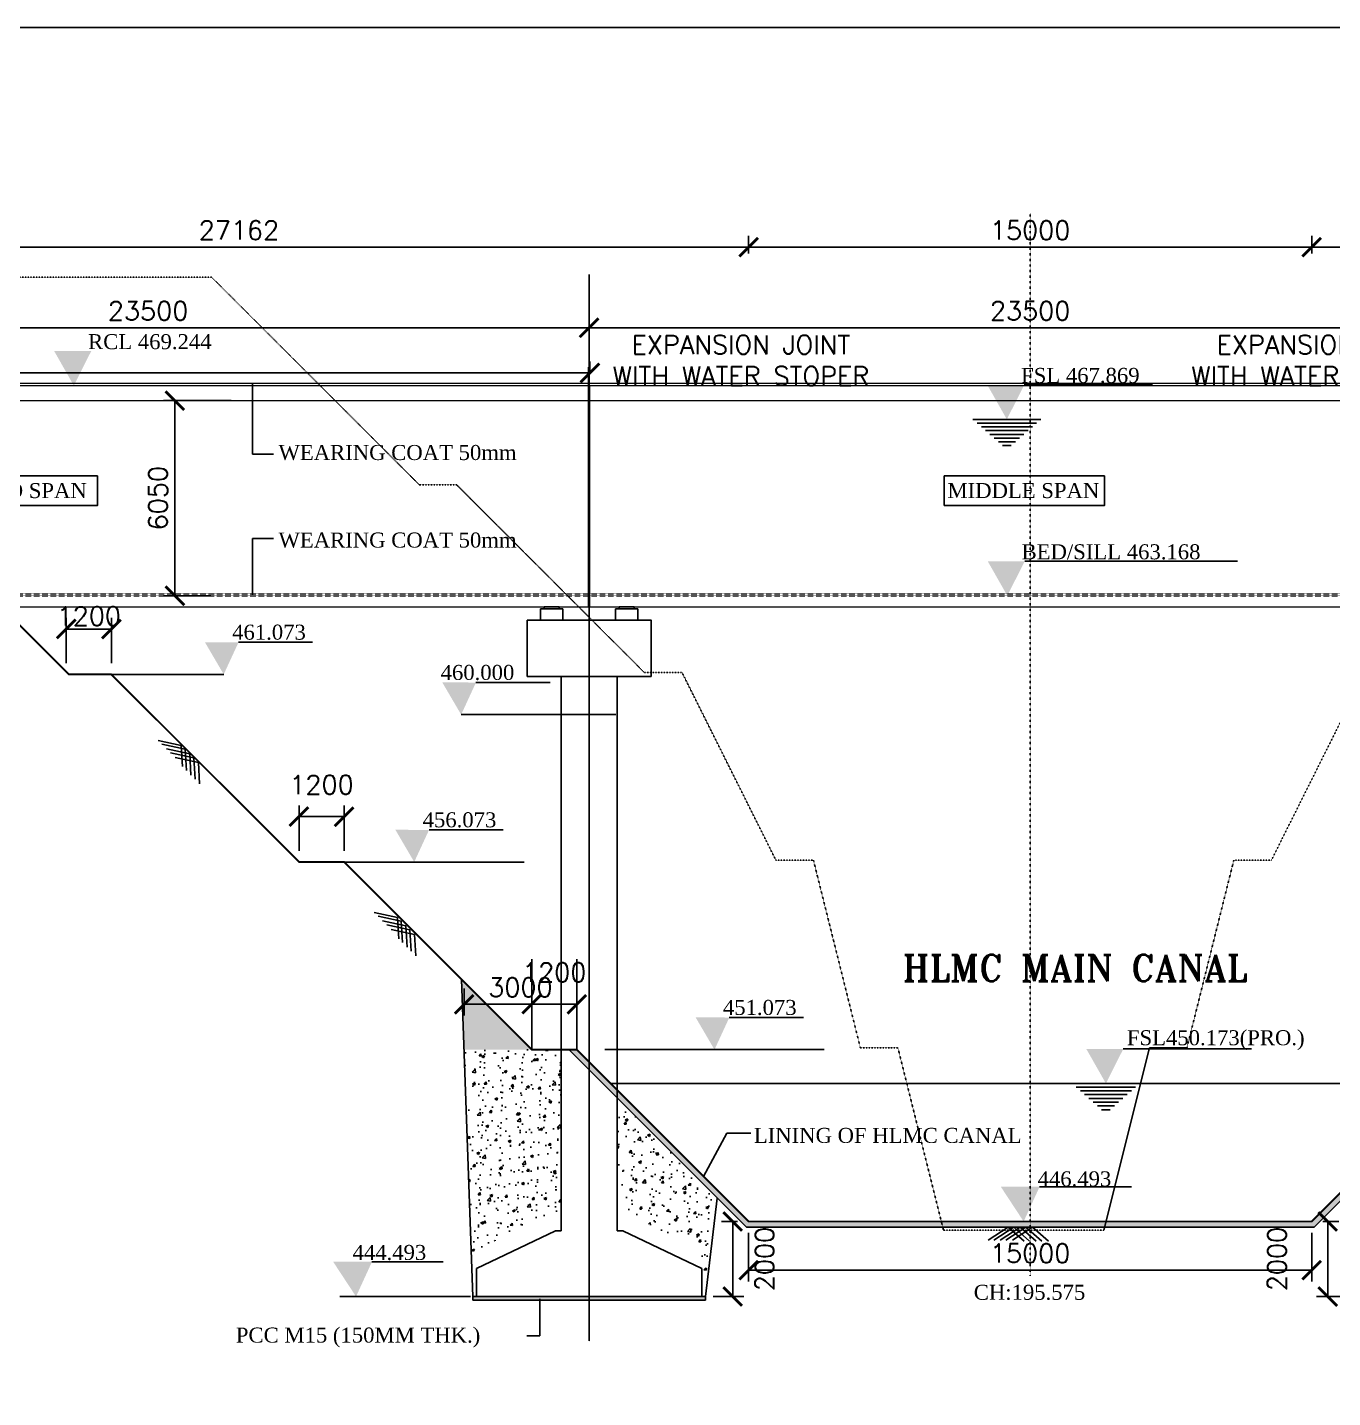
# Model space of a CAD drawing. Header units: inches. Extents: x -400915 to 515323, y 79868 to 577806.
# Drawn here: x 35018 to 69791, y 295461 to 331975 of the extents above; entities that cross this region are included whole.
import ezdxf

# ---------------------------------------------------------------- set-up
doc = ezdxf.new("R2010")
doc.units = ezdxf.units.IN
doc.header["$LTSCALE"] = 0.315
doc.header["$MEASUREMENT"] = 0
for name, pattern in [('ACAD_ISO03W100', [30, 12, -18]), ('CENTER', [50.8, 31.75, -6.35, 6.35, -6.35]), ('HIDDEN', [9.525, 6.35, -3.175])]:
    doc.linetypes.add(name, pattern=pattern)
doc.layers.get('0').update_dxf_attribs({"color": 9})
for name, color, linetype in [('CL', 5, 'CENTER'), ('exg canal', 253, 'Continuous'), ('rec', 7, 'Continuous'), ('stru', 2, 'Continuous')]:
    doc.layers.add(name, color=color, linetype=linetype)
for name, color, linetype, lineweight in [('crass barrier', 1, 'Continuous', 20), ('DIM', 1, 'Continuous', 20), ('RFC', 4, 'Continuous', 40), ('STRUC', 2, 'Continuous', 20), ('TXC', 7, 'Continuous', 40)]:
    doc.layers.add(name, color=color, linetype=linetype, lineweight=lineweight)
doc.styles.add('ROMANS', font='ROMANS')
doc.styles.add('ROMANT', font='romant.shx')
doc.styles.get("Standard").update_dxf_attribs({"font": 'romantic.ttf'})
doc.dimstyles.new('75', dxfattribs={"dimscale": 0, "dimtxt": 2.5, "dimasz": 2.5, "dimexe": 1.5, "dimexo": 1.5, "dimgap": 1, "dimtad": 1, "dimdec": 0, "dimzin": 0, "dimdsep": 46, "dimtxsty": 'ROMANS', "dimblk": 'ARCHTICK', "dimcen": -0.75, "dimclrd": 1, "dimclre": 1, "dimclrt": 3, "dimadec": 0, "dimazin": 0, "dimtfac": 1, "dimtdec": 0, "dimtofl": 0, "dimtmove": 0, "dimatfit": 3, "dimfxl": 1, "dimtolj": 1, "dimtzin": 0, "dimarcsym": 0})
doc.dimstyles.new('kri', dxfattribs={"dimtxt": 150, "dimasz": 125, "dimexe": 0.18, "dimexo": 0.0625, "dimgap": 0.09, "dimtad": 1, "dimdec": 0, "dimrnd": 1, "dimzin": 0, "dimdsep": 46, "dimtxsty": 'Standard', "dimblk": 'OBLIQUE', "dimcen": 0.09, "dimclrd": 1, "dimclre": 5, "dimclrt": 3, "dimadec": 0, "dimazin": 0, "dimtfac": 1, "dimtdec": 0, "dimtofl": 0, "dimtmove": 2, "dimatfit": 3, "dimfxl": 1, "dimtolj": 1, "dimtzin": 0, "dimarcsym": 0})
pattern_1 = [(50, (11688.96, 2758.6), (717.2602, -62.7521), [75, -825]), (355, (11688.96, 2758.6), (-138.7513, 752.1921), [60, -660]), (100.4514, (11748.7, 2753.36), (578.5094, 689.4395), [63.7402, -701.1421]), (46.1842, (11689, 2958.6), (1067.241, -165.519), [112.5, -1237.5]), (96.6356, (11777.9, 2944.8), (934.6627, 974.118), [95.6103, -1051.713]), (351.1842, (11689, 2958.6), (934.662, 974.1186), [90, -990]), (21, (11788.96, 2908.6), (596.907, -402.6189), [75, -825]), (326, (11788.96, 2908.6), (243.3153, 725.15), [60, -660]), (71.4514, (11838.7, 2875.04), (840.2226, 322.5305), [63.7402, -701.1421]), (37.5, (11688.96, 2758.6), (12.15986, 332.89385), [0, -652, 0, -670, 0, -662.5]), (7.5, (11688.96, 2758.6), (263.06954, 394.4117), [0, -382, 0, -637, 0, -252.5]), (327.5, (11465.96, 2758.6), (533.82244, -22.55487), [0, -250, 0, -780, 0, -1035]), (317.5, (11365.96, 2758.6), (583.1862, 100.105), [0, -325, 0, -518, 0, -735])]

# ---------------------------------------------------------------- blocks, each defined once
blk = doc.blocks.new('_ArchTick')
at = {"layer": 'crass barrier', "color": 0, "const_width": 0.15}
blk.add_lwpolyline([(-0.5, -0.5), (0.5, 0.5)], dxfattribs=at)
blk = doc.blocks.new('*D77')
at = {"layer": 'Defpoints', "color": 0, "linetype": 'Continuous', "transparency": 16777216}
for p in [(40743, 322030), (38947, 316830), (40207, 316830)]:
    blk.add_point(p, dxfattribs=at)
at = {"layer": 'STRUC', "color": 1, "linetype": 'Continuous', "lineweight": -2, "transparency": 16777216}
for p, q in [((40443, 322030), (38647, 322030)), ((38947, 322030), (38947, 316830)), ((39907, 316830), (38647, 316830))]:
    blk.add_line(p, q, dxfattribs=at)
at = {"layer": 'STRUC', "color": 1, "linetype": 'Continuous', "lineweight": -2, "transparency": 16777216, "xscale": 500, "yscale": 500, "zscale": 500}
for p, rotation in [((38947, 322030), 90), ((38947, 316830), 270)]:
    blk.add_blockref('_ArchTick', p, dxfattribs=dict(at, rotation=rotation))
at = {"layer": 'STRUC', "color": 3, "linetype": 'Continuous', "transparency": 16777216, "insert": (38497, 319430), "char_height": 500, "attachment_point": 5, "rotation": 90, "style": 'ROMANS'}
blk.add_mtext('\\A1;6050', dxfattribs=at)
blk = doc.blocks.new('*D78')
at = {"layer": 'Defpoints', "color": 0, "linetype": 'Continuous', "transparency": 16777216}
for p in [(54234, 326119), (54234, 325647), (27072, 325217)]:
    blk.add_point(p, dxfattribs=at)
at = {"layer": 'STRUC', "color": 1, "linetype": 'Continuous', "lineweight": -2, "transparency": 16777216}
for p, q in [((27072, 325517), (27072, 326419)), ((27072, 326119), (54234, 326119)), ((54234, 325947), (54234, 326419))]:
    blk.add_line(p, q, dxfattribs=at)
at = {"layer": 'STRUC', "color": 1, "linetype": 'Continuous', "lineweight": -2, "transparency": 16777216, "xscale": 500, "yscale": 500, "zscale": 500, "rotation": 180}
blk.add_blockref('_ArchTick', (27072, 326119), dxfattribs=at)
at = {"layer": 'STRUC', "color": 1, "linetype": 'Continuous', "lineweight": -2, "transparency": 16777216, "xscale": 500, "yscale": 500, "zscale": 500}
blk.add_blockref('_ArchTick', (54234, 326119), dxfattribs=at)
at = {"layer": 'STRUC', "color": 3, "linetype": 'Continuous', "transparency": 16777216, "insert": (40653, 326569), "char_height": 500, "attachment_point": 5, "style": 'ROMANS'}
blk.add_mtext('\\A1;27162', dxfattribs=at)
blk = doc.blocks.new('*D79')
at = {"layer": 'Defpoints', "color": 0, "linetype": 'Continuous', "transparency": 16777216}
for p in [(69234, 326119), (54234, 325647), (69234, 325647)]:
    blk.add_point(p, dxfattribs=at)
at = {"layer": 'STRUC', "color": 1, "linetype": 'Continuous', "lineweight": -2, "transparency": 16777216}
for p, q in [((54234, 325947), (54234, 326419)), ((54234, 326119), (69234, 326119)), ((69234, 325947), (69234, 326419))]:
    blk.add_line(p, q, dxfattribs=at)
at = {"layer": 'STRUC', "color": 1, "linetype": 'Continuous', "lineweight": -2, "transparency": 16777216, "xscale": 500, "yscale": 500, "zscale": 500, "rotation": 180}
blk.add_blockref('_ArchTick', (54234, 326119), dxfattribs=at)
at = {"layer": 'STRUC', "color": 1, "linetype": 'Continuous', "lineweight": -2, "transparency": 16777216, "xscale": 500, "yscale": 500, "zscale": 500}
blk.add_blockref('_ArchTick', (69234, 326119), dxfattribs=at)
at = {"layer": 'STRUC', "color": 3, "linetype": 'Continuous', "transparency": 16777216, "insert": (61734, 326569), "char_height": 500, "attachment_point": 5, "style": 'ROMANS'}
blk.add_mtext('\\A1;15000', dxfattribs=at)
blk = doc.blocks.new('*D80')
at = {"layer": 'Defpoints', "color": 0, "linetype": 'Continuous', "transparency": 16777216}
for p in [(96396, 326119), (69234, 325647), (96396, 325218)]:
    blk.add_point(p, dxfattribs=at)
at = {"layer": 'STRUC', "color": 1, "linetype": 'Continuous', "lineweight": -2, "transparency": 16777216}
for p, q in [((69234, 325947), (69234, 326419)), ((69234, 326119), (96396, 326119)), ((96396, 325518), (96396, 326419))]:
    blk.add_line(p, q, dxfattribs=at)
at = {"layer": 'STRUC', "color": 1, "linetype": 'Continuous', "lineweight": -2, "transparency": 16777216, "xscale": 500, "yscale": 500, "zscale": 500, "rotation": 180}
blk.add_blockref('_ArchTick', (69234, 326119), dxfattribs=at)
at = {"layer": 'STRUC', "color": 1, "linetype": 'Continuous', "lineweight": -2, "transparency": 16777216, "xscale": 500, "yscale": 500, "zscale": 500}
blk.add_blockref('_ArchTick', (96396, 326119), dxfattribs=at)
at = {"layer": 'STRUC', "color": 3, "linetype": 'Continuous', "transparency": 16777216, "insert": (82815, 326569), "char_height": 500, "attachment_point": 5, "style": 'ROMANS'}
blk.add_mtext('\\A1;27162', dxfattribs=at)
blk = doc.blocks.new('*D81')
at = {"layer": 'Defpoints', "color": 0, "linetype": 'Continuous', "transparency": 16777216}
for p in [(49984, 323972), (26484, 323129), (49984, 323129)]:
    blk.add_point(p, dxfattribs=at)
at = {"layer": 'STRUC', "color": 1, "linetype": 'Continuous', "lineweight": -2, "transparency": 16777216}
for p, q in [((26484, 323429), (26484, 324272)), ((49984, 323429), (49984, 324272)), ((26484, 323972), (49984, 323972))]:
    blk.add_line(p, q, dxfattribs=at)
at = {"layer": 'STRUC', "color": 1, "linetype": 'Continuous', "lineweight": -2, "transparency": 16777216, "xscale": 500, "yscale": 500, "zscale": 500, "rotation": 180}
blk.add_blockref('_ArchTick', (26484, 323972), dxfattribs=at)
at = {"layer": 'STRUC', "color": 1, "linetype": 'Continuous', "lineweight": -2, "transparency": 16777216, "xscale": 500, "yscale": 500, "zscale": 500}
blk.add_blockref('_ArchTick', (49984, 323972), dxfattribs=at)
at = {"layer": 'STRUC', "color": 3, "linetype": 'Continuous', "transparency": 16777216, "insert": (38234, 324422), "char_height": 500, "attachment_point": 5, "style": 'ROMANS'}
blk.add_mtext('\\A1;23500', dxfattribs=at)
blk = doc.blocks.new('*D82')
at = {"layer": 'Defpoints', "color": 0, "linetype": 'Continuous', "transparency": 16777216}
for p in [(73484, 323972), (49984, 323129), (73484, 323129)]:
    blk.add_point(p, dxfattribs=at)
at = {"layer": 'STRUC', "color": 1, "linetype": 'Continuous', "lineweight": -2, "transparency": 16777216}
for p, q in [((49984, 323429), (49984, 324272)), ((73484, 323429), (73484, 324272)), ((49984, 323972), (73484, 323972))]:
    blk.add_line(p, q, dxfattribs=at)
at = {"layer": 'STRUC', "color": 1, "linetype": 'Continuous', "lineweight": -2, "transparency": 16777216, "xscale": 500, "yscale": 500, "zscale": 500, "rotation": 180}
blk.add_blockref('_ArchTick', (49984, 323972), dxfattribs=at)
at = {"layer": 'STRUC', "color": 1, "linetype": 'Continuous', "lineweight": -2, "transparency": 16777216, "xscale": 500, "yscale": 500, "zscale": 500}
blk.add_blockref('_ArchTick', (73484, 323972), dxfattribs=at)
at = {"layer": 'STRUC', "color": 3, "linetype": 'Continuous', "transparency": 16777216, "insert": (61734, 324422), "char_height": 500, "attachment_point": 5, "style": 'ROMANS'}
blk.add_mtext('\\A1;23500', dxfattribs=at)
blk = doc.blocks.new('*D104')
at = {"layer": 'Defpoints', "color": 0, "linetype": 'Continuous', "transparency": 16777216}
for p in [(54234, 300154), (52984, 298154), (53808, 298154)]:
    blk.add_point(p, dxfattribs=at)
at = {"layer": 'STRUC', "color": 1, "linetype": 'Continuous', "lineweight": -2, "transparency": 16777216}
for p, q in [((53934, 300154), (53508, 300154)), ((53808, 300154), (53808, 298154)), ((53284, 298154), (54108, 298154))]:
    blk.add_line(p, q, dxfattribs=at)
at = {"layer": 'STRUC', "color": 1, "linetype": 'Continuous', "lineweight": -2, "transparency": 16777216, "xscale": 500, "yscale": 500, "zscale": 500}
for p, rotation in [((53808, 300154), 90), ((53808, 298154), 270)]:
    blk.add_blockref('_ArchTick', p, dxfattribs=dict(at, rotation=rotation))
at = {"layer": 'STRUC', "color": 3, "linetype": 'Continuous', "transparency": 16777216, "insert": (54658, 299154), "char_height": 500, "attachment_point": 5, "rotation": 90, "style": 'ROMANS'}
blk.add_mtext('\\A1;2000', dxfattribs=at)
blk = doc.blocks.new('*D105')
at = {"layer": 'Defpoints', "color": 0, "linetype": 'Continuous', "transparency": 16777216}
for p in [(69234, 300154), (69661, 298154), (70484, 298154)]:
    blk.add_point(p, dxfattribs=at)
at = {"layer": 'STRUC', "color": 1, "linetype": 'Continuous', "lineweight": -2, "transparency": 16777216}
for p, q in [((69534, 300154), (69961, 300154)), ((69661, 300154), (69661, 298154)), ((70184, 298154), (69361, 298154))]:
    blk.add_line(p, q, dxfattribs=at)
at = {"layer": 'STRUC', "color": 1, "linetype": 'Continuous', "lineweight": -2, "transparency": 16777216, "xscale": 500, "yscale": 500, "zscale": 500}
for p, rotation in [((69661, 300154), 90), ((69661, 298154), 270)]:
    blk.add_blockref('_ArchTick', p, dxfattribs=dict(at, rotation=rotation))
at = {"layer": 'STRUC', "color": 3, "linetype": 'Continuous', "transparency": 16777216, "insert": (68311, 299154), "char_height": 500, "attachment_point": 5, "rotation": 90, "style": 'ROMANS'}
blk.add_mtext('\\A1;2000', dxfattribs=at)
blk = doc.blocks.new('_Oblique')
at = {"color": 0, "linetype": 'ByBlock', "lineweight": -2}
blk.add_line((-0.5, -0.5), (0.5, 0.5), dxfattribs=at)
blk = doc.blocks.new('*D111')
at = {"layer": 'Defpoints', "color": 0, "linetype": 'Continuous', "transparency": 16777216}
for p in [(26464, 322430), (50004, 322768), (50004, 322430)]:
    blk.add_point(p, dxfattribs=at)
at = {"layer": 'STRUC', "color": 1, "linetype": 'Continuous', "lineweight": -2, "transparency": 16777216}
for p, q in [((26464, 322730), (26464, 323068)), ((50004, 322730), (50004, 323068)), ((26464, 322768), (50004, 322768))]:
    blk.add_line(p, q, dxfattribs=at)
at = {"layer": 'STRUC', "color": 1, "linetype": 'Continuous', "lineweight": -2, "transparency": 16777216, "xscale": 500, "yscale": 500, "zscale": 500, "rotation": 180}
blk.add_blockref('_ArchTick', (26464, 322768), dxfattribs=at)
at = {"layer": 'STRUC', "color": 1, "linetype": 'Continuous', "lineweight": -2, "transparency": 16777216, "xscale": 500, "yscale": 500, "zscale": 500}
blk.add_blockref('_ArchTick', (50004, 322768), dxfattribs=at)
at = {"layer": 'STRUC', "color": 3, "linetype": 'Continuous', "transparency": 16777216, "insert": (54027, 323101), "char_height": 500, "attachment_point": 5, "style": 'ROMANS'}
blk.add_mtext('\\A1;EXPANSION JOINT \\PWITH WATER STOPER', dxfattribs=at)
blk = doc.blocks.new('*D95')
at = {"layer": 'Defpoints', "color": 0, "linetype": 'Continuous', "transparency": 16777216}
for p in [(73464, 322768), (73464, 322430), (73504, 322430)]:
    blk.add_point(p, dxfattribs=at)
at = {"layer": 'STRUC', "color": 1, "linetype": 'Continuous', "lineweight": -2, "transparency": 16777216}
for p, q in [((73464, 322730), (73464, 323068)), ((73504, 322730), (73504, 323068)), ((73464, 322768), (72964, 322768)), ((73504, 322768), (74004, 322768))]:
    blk.add_line(p, q, dxfattribs=at)
at = {"layer": 'STRUC', "color": 1, "linetype": 'Continuous', "lineweight": -2, "transparency": 16777216, "xscale": 500, "yscale": 500, "zscale": 500}
blk.add_blockref('_ArchTick', (73464, 322768), dxfattribs=at)
at = {"layer": 'STRUC', "color": 1, "linetype": 'Continuous', "lineweight": -2, "transparency": 16777216, "xscale": 500, "yscale": 500, "zscale": 500, "rotation": 180}
blk.add_blockref('_ArchTick', (73504, 322768), dxfattribs=at)
at = {"layer": 'STRUC', "color": 3, "linetype": 'Continuous', "transparency": 16777216, "insert": (69442, 323101), "char_height": 500, "attachment_point": 5, "style": 'ROMANS'}
blk.add_mtext('\\A1; EXPANSION JOINT \\PWITH WATER STOPER', dxfattribs=at)
blk = doc.blocks.new('*D89')
at = {"layer": 'Defpoints', "color": 0, "linetype": 'Continuous', "transparency": 16777216}
for p in [(43454, 310943), (42254, 309734), (43454, 309734)]:
    blk.add_point(p, dxfattribs=at)
at = {"layer": 'STRUC', "color": 1, "linetype": 'Continuous', "lineweight": -2, "transparency": 16777216}
for p, q in [((42254, 310034), (42254, 311243)), ((43454, 310034), (43454, 311243)), ((42254, 310943), (43454, 310943))]:
    blk.add_line(p, q, dxfattribs=at)
at = {"layer": 'STRUC', "color": 1, "linetype": 'Continuous', "lineweight": -2, "transparency": 16777216, "xscale": 500, "yscale": 500, "zscale": 500, "rotation": 180}
blk.add_blockref('_ArchTick', (42254, 310943), dxfattribs=at)
at = {"layer": 'STRUC', "color": 1, "linetype": 'Continuous', "lineweight": -2, "transparency": 16777216, "xscale": 500, "yscale": 500, "zscale": 500}
blk.add_blockref('_ArchTick', (43454, 310943), dxfattribs=at)
at = {"layer": 'STRUC', "color": 3, "linetype": 'Continuous', "transparency": 16777216, "insert": (42854, 311793), "char_height": 500, "attachment_point": 5, "style": 'ROMANS'}
blk.add_mtext('\\A1;1200', dxfattribs=at)
blk = doc.blocks.new('*D90')
at = {"layer": 'Defpoints', "color": 0, "linetype": 'Continuous', "transparency": 16777216}
for p in [(46654, 306662), (49654, 305943), (49654, 305643)]:
    blk.add_point(p, dxfattribs=at)
at = {"layer": 'STRUC', "color": 1, "linetype": 'Continuous', "lineweight": -2, "transparency": 16777216}
for p, q in [((46654, 306362), (46654, 305643)), ((49654, 305943), (49654, 306243)), ((46654, 305943), (49654, 305943))]:
    blk.add_line(p, q, dxfattribs=at)
at = {"layer": 'STRUC', "color": 1, "linetype": 'Continuous', "lineweight": -2, "transparency": 16777216, "xscale": 500, "yscale": 500, "zscale": 500, "rotation": 180}
blk.add_blockref('_ArchTick', (46654, 305943), dxfattribs=at)
at = {"layer": 'STRUC', "color": 1, "linetype": 'Continuous', "lineweight": -2, "transparency": 16777216, "xscale": 500, "yscale": 500, "zscale": 500}
blk.add_blockref('_ArchTick', (49654, 305943), dxfattribs=at)
at = {"layer": 'STRUC', "color": 3, "linetype": 'Continuous', "transparency": 16777216, "insert": (48154, 306393), "char_height": 500, "attachment_point": 5, "style": 'ROMANS'}
blk.add_mtext('\\A1;3000', dxfattribs=at)
blk = doc.blocks.new('*D99')
at = {"layer": 'Defpoints', "color": 0, "linetype": 'Continuous', "transparency": 16777216}
for p in [(49654, 305943), (48454, 304734), (49654, 304734)]:
    blk.add_point(p, dxfattribs=at)
at = {"layer": 'STRUC', "color": 1, "linetype": 'Continuous', "lineweight": -2, "transparency": 16777216}
for p, q in [((48454, 305034), (48454, 306243)), ((49654, 305034), (49654, 306243)), ((48454, 305943), (49654, 305943))]:
    blk.add_line(p, q, dxfattribs=at)
at = {"layer": 'STRUC', "color": 1, "linetype": 'Continuous', "lineweight": -2, "transparency": 16777216, "xscale": 500, "yscale": 500, "zscale": 500, "rotation": 180}
blk.add_blockref('_ArchTick', (48454, 305943), dxfattribs=at)
at = {"layer": 'STRUC', "color": 1, "linetype": 'Continuous', "lineweight": -2, "transparency": 16777216, "xscale": 500, "yscale": 500, "zscale": 500}
blk.add_blockref('_ArchTick', (49654, 305943), dxfattribs=at)
at = {"layer": 'STRUC', "color": 3, "linetype": 'Continuous', "transparency": 16777216, "insert": (49054, 306793), "char_height": 500, "attachment_point": 5, "style": 'ROMANS'}
blk.add_mtext('\\A1;1200', dxfattribs=at)
blk = doc.blocks.new('*D100')
at = {"layer": 'Defpoints', "color": 0, "linetype": 'Continuous', "transparency": 16777216}
for p in [(37254, 315943), (36054, 314734), (37254, 314734)]:
    blk.add_point(p, dxfattribs=at)
at = {"layer": 'STRUC', "color": 1, "linetype": 'Continuous', "lineweight": -2, "transparency": 16777216}
for p, q in [((36054, 315034), (36054, 316243)), ((37254, 315034), (37254, 316243)), ((36054, 315943), (37254, 315943))]:
    blk.add_line(p, q, dxfattribs=at)
at = {"layer": 'STRUC', "color": 1, "linetype": 'Continuous', "lineweight": -2, "transparency": 16777216, "xscale": 500, "yscale": 500, "zscale": 500, "rotation": 180}
blk.add_blockref('_ArchTick', (36054, 315943), dxfattribs=at)
at = {"layer": 'STRUC', "color": 1, "linetype": 'Continuous', "lineweight": -2, "transparency": 16777216, "xscale": 500, "yscale": 500, "zscale": 500}
blk.add_blockref('_ArchTick', (37254, 315943), dxfattribs=at)
at = {"layer": 'STRUC', "color": 3, "linetype": 'Continuous', "transparency": 16777216, "insert": (36654, 316288), "char_height": 500, "attachment_point": 5, "style": 'ROMANS'}
blk.add_mtext('\\A1;1200', dxfattribs=at)
blk = doc.blocks.new('*D164')
at = {"layer": 'Defpoints', "color": 0, "linetype": 'Continuous', "transparency": 16777216}
for p in [(54234, 300154), (69234, 300154), (69234, 298859)]:
    blk.add_point(p, dxfattribs=at)
at = {"layer": 'STRUC', "color": 1, "linetype": 'Continuous', "lineweight": -2, "transparency": 16777216}
for p, q in [((54234, 299854), (54234, 298559)), ((69234, 299854), (69234, 298559)), ((54234, 298859), (69234, 298859))]:
    blk.add_line(p, q, dxfattribs=at)
at = {"layer": 'STRUC', "color": 1, "linetype": 'Continuous', "lineweight": -2, "transparency": 16777216, "xscale": 500, "yscale": 500, "zscale": 500, "rotation": 180}
blk.add_blockref('_ArchTick', (54234, 298859), dxfattribs=at)
at = {"layer": 'STRUC', "color": 1, "linetype": 'Continuous', "lineweight": -2, "transparency": 16777216, "xscale": 500, "yscale": 500, "zscale": 500}
blk.add_blockref('_ArchTick', (69234, 298859), dxfattribs=at)
at = {"layer": 'STRUC', "color": 3, "linetype": 'Continuous', "transparency": 16777216, "insert": (61734, 299309), "char_height": 500, "attachment_point": 5, "style": 'ROMANS'}
blk.add_mtext('\\A1;15000', dxfattribs=at)

msp = doc.modelspace()

# ---------------------------------------------------------------- hatches: boundary and pattern name
at = {"layer": 'rec', "ltscale": 0.5}
h = msp.add_hatch(dxfattribs=at)
h.set_pattern_fill('AR-CONC', color=256, scale=100, style=0)
h.set_pattern_definition(pattern_1)
h.paths.add_polyline_path([(46583.5, 306604.9), (46654.3, 304734.2), (48454.3, 304734.2)])
h.paths.add_polyline_path([(76885, 306604.9), (75014.3, 304734.2), (76814.3, 304734.2)])
h = msp.add_hatch(dxfattribs=at)
h.set_pattern_fill('AR-CONC', color=256, scale=100, style=0)
h.set_pattern_definition(pattern_1)
h.paths.add_polyline_path([(50734.3, 303442), (50734.3, 300404.2), (50884.3, 300404.2), (52984.3, 299404.2), (52984.3, 298654.2), (53084.3, 298654.2), (53396.5, 300779.8)])
h.paths.add_polyline_path([(49234.3, 304734.2), (46654.3, 304734.2), (46884.3, 298654.2), (46984.3, 298654.2), (46984.3, 299404.2), (49084.3, 300404.2), (49234.3, 300404.2)])
h = msp.add_hatch(dxfattribs=at)
h.set_pattern_fill('AR-SAND', color=256, scale=100, style=0)
h.set_pattern_definition([(37.5, (11688.96, 2758.59), (-6.299336, 192.68238), [0, -152, 0, -170, 0, -162.5]), (7.5, (11688.96, 2758.6), (176.97767, 282.2146), [0, -82, 0, -137, 0, -52.5]), (327.5, (11565.96, 2758.59), (311.41419, 0.565905), [0, -50, 0, -180, 0, -235]), (317.5, (11565.96, 2758.6), (300.61266, 87.76756), [0, -25, 0, -118, 0, -135])])
h.paths.add_polyline_path([(49654.3, 304734.2), (49442.1, 304734.2), (49984.3, 304192), (49984.3, 304404.2)])
h.paths.add_polyline_path([(49984.3, 304404.2), (49984.3, 304192), (50734.3, 303442), (50734.3, 303654.2)])
h.paths.add_polyline_path([(50734.3, 303654.2), (50734.3, 303442), (54172.1, 300004.2), (69296.4, 300004.2), (72734.3, 303442), (72734.3, 303654.2), (69234.3, 300154.2), (54234.3, 300154.2)])
h.paths.add_polyline_path([(73484.3, 304192), (73484.3, 304404.2), (72734.3, 303654.2), (72734.3, 303442)])
h.paths.add_polyline_path([(74026.4, 304734.2), (73814.3, 304734.2), (73484.3, 304404.2), (73484.3, 304192)])
h.paths.add_polyline_path([(54307.6, 298628), (54307.6, 300180.3), (54907.6, 300180.3), (54907.6, 298628)], flags=9)
h.paths.add_polyline_path([(68161, 298628), (68161, 300180.3), (68761, 300180.3), (68761, 298628)], flags=9)
h = msp.add_hatch(dxfattribs=at)
h.set_pattern_fill('AR-CONC', color=6, scale=30, style=0)
h.set_pattern_definition([(50, (11688.96, 2258.59), (215.17805, -18.82564), [22.5, -247.5]), (355, (11688.96, 2258.59), (-41.6254, 225.65764), [18, -198]), (100.4514, (11706.9, 2257.02), (173.55281, 206.83186), [19.12206, -210.34263]), (46.1842, (11688.96, 2318.6), (320.17231, -49.6557), [33.75, -371.25]), (96.6356, (11715.64, 2314.45), (280.3988, 292.23536), [28.6831, -315.5139]), (351.1842, (11688.96, 2318.6), (280.3986, 292.23558), [27, -297]), (21, (11718.96, 2303.59), (179.07212, -120.78567), [22.5, -247.5]), (326, (11718.96, 2303.59), (72.9946, 217.54501), [18, -198]), (71.4514, (11733.89, 2293.52), (252.06679, 96.75915), [19.12206, -210.34263]), (37.5, (11688.96, 2258.59), (3.647957, 99.868156), [0, -195.6, 0, -201, 0, -198.75]), (7.5, (11688.96, 2258.59), (78.92086, 118.323514), [0, -114.6, 0, -191.1, 0, -75.75]), (327.5, (11622.06, 2258.59), (160.14673, -6.766462), [0, -75, 0, -234, 0, -310.5]), (317.5, (11592.06, 2258.59), (174.95585, 30.031495), [0, -97.5, 0, -155.4, 0, -220.5])])
h.paths.add_polyline_path([(49984.3, 298154.2), (46884.3, 298154.2), (46884.3, 298054.2), (49984.3, 298054.2)])
h.paths.add_polyline_path([(53084.3, 298154.2), (49984.3, 298154.2), (49984.3, 298054.2), (53084.3, 298054.2)])

# ---------------------------------------------------------------- linework, layer by layer
for p, q in [((61576.2, 322447.3), (64996.6, 322447.3)), ((61588.2, 317747.3), (67258, 317747.3)), ((64214.8, 304751.3), (67635.2, 304751.3)), ((61985.1, 301079.4), (64431.7, 301079.4)), ((44197.7, 299079.4), (46099.1, 299079.4))]:
    msp.add_line(p, q)
at = {"layer": 'CL', "linetype": 'ACAD_ISO03W100'}
msp.add_line((61734.3, 327025.7), (61734.3, 298706.2), dxfattribs=at)
at = {"layer": 'CL'}
for p, q in [((49984.3, 325388.6), (49984.3, 296961.5)), ((50554.3, 303834.2), (72914.3, 303834.2))]:
    msp.add_line(p, q, dxfattribs=at)
at = {"layer": 'CL', "linetype": 'ByBlock'}
for p, q in [((60207.5, 321530.2), (62018.5, 321530.2)), ((60320.7, 321430.2), (61905.3, 321430.2)), ((60433.9, 321330.2), (61792.1, 321330.2)), ((60547.1, 321230.2), (61678.9, 321230.2)), ((60660.3, 321130.2), (61565.7, 321130.2)), ((60773.4, 321030.2), (61452.6, 321030.2)), ((60886.6, 320930.2), (61339.4, 320930.2)), ((60999.8, 320830.2), (61226.2, 320830.2)), ((60219.6, 303834.2), (62030.5, 303834.2)), ((62959.3, 303734.2), (64543.9, 303734.2)), ((63072.5, 303634.2), (64430.7, 303634.2)), ((63185.7, 303534.2), (64317.5, 303534.2)), ((63298.9, 303434.2), (64204.3, 303434.2)), ((63412.1, 303334.2), (64091.2, 303334.2)), ((63525.2, 303234.2), (63978, 303234.2)), ((63638.4, 303134.2), (63864.8, 303134.2))]:
    msp.add_line(p, q, dxfattribs=at)
at = {"layer": 'DIM'}
for points in [[(36717, 323347.3), (35731.6, 323349.6), (36253.8, 322430.2)], [(61576.2, 322447.3), (60590.8, 322449.6), (61113, 321530.2)], [(61588.2, 317747.3), (60602.9, 317749.6), (61125.1, 316830.2)], [(40643.2, 315590.1), (39746.5, 315592.2), (40248.4, 314734.2)], [(46968.8, 314517.1), (46072.1, 314519.2), (46574, 313661.2)], [(45718.6, 310590.1), (44821.9, 310592.2), (45323.7, 309734.2)], [(53718.6, 305590.1), (52821.9, 305592.2), (53323.7, 304734.2)], [(64214.8, 304751.3), (63229.4, 304753.6), (63751.6, 303834.2)], [(61985.1, 301079.4), (60951.1, 301081.9), (61560.5, 300154.2)], [(44197.7, 299079.4), (43163.8, 299081.9), (43773.2, 298154.2)]]:
    msp.add_solid(points, dxfattribs=at)
at = {"layer": 'exg canal', "linetype": 'ACAD_ISO03W100', "ltscale": 0.5}
for p, q in [((5817.3, 325316.2), (39925.5, 325316.2)), ((45460.5, 319781.2), (39925.5, 325316.2)), ((46460.5, 319781.2), (45460.5, 319781.2)), ((51460.5, 314781.2), (46460.5, 319781.2)), ((52460.5, 314781.2), (51460.5, 314781.2)), ((54960.5, 309781.2), (52460.5, 314781.2)), ((68160.5, 309781.2), (70660.5, 314781.2)), ((55960.5, 309781.2), (54960.5, 309781.2)), ((57210.5, 304781.2), (55960.5, 309781.2)), ((65910.5, 304781.2), (67160.5, 309781.2)), ((67160.5, 309781.2), (68160.5, 309781.2)), ((58210.5, 304781.2), (57210.5, 304781.2)), ((59425.5, 299921.2), (58210.5, 304781.2)), ((61560.5, 299921.2), (59425.5, 299921.2)), ((61560.5, 299921.2), (63695.5, 299921.2))]:
    msp.add_line(p, q, dxfattribs=at)
at = {"layer": 'exg canal', "ltscale": 0.5}
for p, q in [((63695.5, 299921.2), (64910.5, 304781.2)), ((64910.5, 304781.2), (65910.5, 304781.2))]:
    msp.add_line(p, q, dxfattribs=at)
at = {"layer": 'rec', "ltscale": 0.5}
for p, q in [((40391.5, 324850.2), (40391.5, 324850.2)), ((49964.3, 322430.2), (49964.3, 322923.7)), ((48784.3, 316530.2), (49184.3, 316530.2)), ((50784.3, 316530.2), (51184.3, 316530.2)), ((36123.7, 314734.2), (40248.4, 314734.2)), ((42254.3, 309734.2), (37254.3, 314734.2)), ((46574, 313661.2), (50698.7, 313661.2)), ((42399.1, 309734.2), (48248.4, 309734.2)), ((48454.3, 304734.2), (43454.3, 309734.2)), ((48454.3, 304734.2), (48454.3, 307141.9)), ((49654.3, 304734.2), (49654.3, 307141.9)), ((46884.3, 298154.2), (46583.5, 306604.9)), ((54172.1, 300004.2), (49442.1, 304734.2)), ((54234.3, 300154.2), (49654.3, 304734.2)), ((50399.1, 304734.2), (56248.4, 304734.2)), ((69296.4, 300004.2), (74026.4, 304734.2)), ((53084.3, 298154.2), (53396.5, 300779.8)), ((54234.3, 300154.2), (69234.3, 300154.2)), ((54172.1, 300004.2), (69296.4, 300004.2)), ((43340.7, 298154.2), (46821, 298154.2))]:
    msp.add_line(p, q, dxfattribs=at)
for points in [[(-21365, 331974.8), (142023.4, 331974.8), (142023.4, 240004.4), (-21365, 240004.4)], [(33577.6, 319231.4), (36884.4, 319231.4), (36884.4, 320023.6), (33577.6, 320023.6)], [(59446.2, 319231.4), (63714.4, 319231.4), (63714.4, 320023.6), (59446.2, 320023.6)]]:
    msp.add_lwpolyline(points, close=True, dxfattribs=at)
at = {"layer": 'rec', "ltscale": 0.5, "const_width": 50}
for points in [[(61734.3, 300154.2), (54234.3, 300154.2), (49654.3, 304734.2), (48454.3, 304734.2), (43454.3, 309734.2), (42254.3, 309734.2), (37254.3, 314734.2), (36123.7, 314734.2), (31123.7, 319734.2), (28123.7, 319734.2), (19750.7, 325316.2), (-13200.2, 325316.2)], [(61734.3, 300154.2), (69234.3, 300154.2), (73814.3, 304734.2), (75014.3, 304734.2), (80014.3, 309734.2), (81214.3, 309734.2), (86214.3, 314734.2), (87344.8, 314734.2), (92344.8, 319734.2), (95344.8, 319734.2), (103717.8, 325316.2), (135118.1, 325316.2)], [(61734.3, 300154.2), (69234.3, 300154.2), (73814.3, 304734.2), (75014.3, 304734.2), (80014.3, 309734.2), (81214.3, 309734.2), (86214.3, 314734.2), (87344.8, 314734.2), (92344.8, 319734.2), (95344.8, 319734.2), (103717.8, 325316.2), (136668.7, 325316.2)]]:
    msp.add_lwpolyline(points, dxfattribs=at)
at = {"layer": 'RFC', "lineweight": 15}
for p, q in [((26484.3, 322492.2), (96984.3, 322492.2)), ((26484.3, 322430.2), (49964.3, 322430.2)), ((49964.3, 316530.2), (49964.3, 322430.2)), ((50004.3, 316530.2), (50004.3, 322430.2)), ((50004.3, 322430.2), (73464.3, 322430.2)), ((26484.3, 322030.2), (49964.3, 322030.2)), ((50004.3, 322030.2), (73464.3, 322030.2)), ((26484.3, 316530.2), (49964.3, 316530.2)), ((50004.3, 316530.2), (73464.3, 316530.2))]:
    msp.add_line(p, q, dxfattribs=at)
at = {"layer": 'RFC', "linetype": 'HIDDEN', "lineweight": 15}
for p, q in [((26484.3, 316880.2), (73464.3, 316880.2)), ((26484.3, 316830.2), (73464.3, 316830.2))]:
    msp.add_line(p, q, dxfattribs=at)
at = {"layer": 'stru'}
for p, q in [((48684.3, 316480.2), (49284.3, 316480.2)), ((48684.3, 316480.2), (48684.3, 316180.2)), ((48784.3, 316530.2), (48784.3, 316480.2)), ((49184.3, 316530.2), (49184.3, 316480.2)), ((49284.3, 316480.2), (49284.3, 316180.2)), ((51284.3, 316480.2), (50684.3, 316480.2)), ((50684.3, 316480.2), (50684.3, 316180.2)), ((50784.3, 316530.2), (50784.3, 316480.2)), ((51184.3, 316530.2), (51184.3, 316480.2)), ((51284.3, 316480.2), (51284.3, 316180.2)), ((48334.3, 316180.2), (48334.3, 314680.2)), ((40643.2, 315590.1), (42617.7, 315590.1)), ((46968.8, 314517.1), (48943.4, 314517.1)), ((51634.3, 314680.2), (48334.3, 314680.2)), ((49234.3, 314680.2), (49234.3, 299904.2)), ((50734.3, 314680.2), (50734.3, 299904.2)), ((45718.6, 310590.1), (47693.1, 310590.1)), ((53718.6, 305590.1), (55693.1, 305590.1)), ((54234.3, 300154.2), (69234.3, 300154.2)), ((46984.3, 298904.2), (49084.3, 299904.2)), ((49234.3, 299904.2), (49084.3, 299904.2)), ((50734.3, 299904.2), (50884.3, 299904.2)), ((52984.3, 298904.2), (50884.3, 299904.2)), ((46984.3, 298154.2), (46984.3, 298904.2)), ((52984.3, 298154.2), (52984.3, 298904.2)), ((46884.3, 298154.2), (53084.3, 298154.2)), ((46884.3, 298054.2), (46884.3, 298154.2)), ((53084.3, 298054.2), (46884.3, 298054.2)), ((53084.3, 298054.2), (53084.3, 298154.2))]:
    msp.add_line(p, q, dxfattribs=at)
at = {"layer": 'stru', "color": 3}
for p, q in [((39118.1, 312842.7), (38497.5, 312975.9)), ((39219.8, 312741), (38599.2, 312874.2)), ((39342.4, 312618.3), (38721.9, 312751.6)), ((39450.3, 312510.4), (38829.8, 312643.6)), ((39118.1, 312842.7), (39151.2, 312274.9)), ((39219.8, 312741), (39252.9, 312173.2)), ((39342.4, 312618.3), (39375.6, 312050.5)), ((39572.9, 312387.9), (38952.3, 312521.1)), ((39450.3, 312510.4), (39483.5, 311942.6)), ((39572.9, 312387.9), (39606, 311820.1)), ((44878.2, 308256.7), (44257.7, 308390)), ((44979.9, 308155), (44359.4, 308288.3)), ((44878.2, 308256.7), (44911.3, 307689)), ((45102.6, 308032.4), (44482, 308165.6)), ((45210.5, 307924.5), (44589.9, 308057.7)), ((45333, 307801.9), (44712.5, 307935.2)), ((44979.9, 308155), (45013, 307587.2)), ((45102.6, 308032.4), (45135.7, 307464.6)), ((45210.5, 307924.5), (45243.6, 307356.7)), ((45333, 307801.9), (45366.1, 307234.2)), ((61150.8, 300004.2), (60617.8, 299659.6)), ((61294.6, 300004.2), (60761.6, 299659.6)), ((61468.1, 300004.2), (60935.1, 299659.6)), ((61620.7, 300004.2), (61087.7, 299659.6)), ((61150.8, 300004.2), (61575.7, 299626.1)), ((61794, 300004.2), (61261, 299659.6)), ((61294.6, 300004.2), (61719.5, 299626.1)), ((61468.1, 300004.2), (61893, 299626.1)), ((61620.7, 300004.2), (62045.6, 299626.1)), ((61794, 300004.2), (62218.9, 299626.1))]:
    msp.add_line(p, q, dxfattribs=at)
at = {"layer": 'stru'}
msp.add_lwpolyline([(48334.3, 316180.2), (48984.3, 316180.2), (49984.3, 316180.2), (50984.3, 316180.2), (51634.3, 316180.2), (51634.3, 315430.2), (51634.3, 314680.2)], dxfattribs=at)

# ---------------------------------------------------------------- texts
for s, p in [('RCL 469.244', (36633.9, 323400.8)), ('FSL 467.869', (61493.1, 322500.8)), ('WEARING COAT 50mm', (41707.3, 320446.6)), ('END SPAN', (33662, 319432.3)), ('MIDDLE SPAN', (59530.6, 319432.3)), ('WEARING COAT 50mm', (41707.3, 318113.7)), ('BED/SILL 463.168', (61505.2, 317800.8)), ('461.073', (40472.6, 315659)), ('460.000', (46026.5, 314586)), ('456.073', (45548, 310659)), ('451.073', (53548, 305659)), ('FSL450.173(PRO.)', (64312.1, 304851.6)), ('LINING OF HLMC CANAL', (54372.4, 302248.7)), ('446.493', (61931.5, 301091.2)), ('444.493', (43680.2, 299129.9)), ('CH:195.575', (60231.5, 298067.1)), ('PCC M15 (150MM THK.)', (40571.3, 296927.1))]:
    msp.add_text(s, height=400, dxfattribs=at).set_placement(p)
at = {"layer": 'TXC', "insert": (58331, 307262.2), "char_height": 700, "width": 601772.946, "attachment_point": 1, "style": 'ROMANT'}
msp.add_mtext('HLMC MAIN CANAL', dxfattribs=at)

# ---------------------------------------------------------------- dimensions: what is measured, and where the dimension line sits
at = {"layer": 'STRUC', "linetype": 'Continuous'}
for base, p1, p2, picture, middle in [((54234.3, 326118.5), (27072.3, 325217.5), (54234.3, 325647.5), '*D78', (40653.3, 326568.5)), ((69234.3, 326118.7), (54234.3, 325647.5), (69234.3, 325647.5), '*D79', (61734.3, 326568.7)), ((96396.3, 326118.9), (69234.3, 325647.5), (96396.3, 325217.6), '*D80', (82815.3, 326568.9)), ((49984.3, 323972.1), (26484.3, 323128.7), (49984.3, 323128.7), '*D81', (38234.3, 324422.1)), ((73484.3, 323971.9), (49984.3, 323128.7), (73484.3, 323128.7), '*D82', (61734.3, 324421.9)), ((43454.3, 310942.5), (42254.3, 309734.2), (43454.3, 309734.2), '*D89', (42854.3, 311792.5)), ((49654.3, 305942.5), (48454.3, 304734.2), (49654.3, 304734.2), '*D99', (49054.3, 306792.5)), ((49654.3, 305942.5), (46654.3, 306661.9), (49654.3, 305642.5), '*D90', (48154.3, 306392.5)), ((69234.3, 298859.1), (54234.3, 300154.2), (69234.3, 300154.2), '*D164', (61734.3, 299309.1))]:
    dim = msp.add_linear_dim(base=base, p1=p1, p2=p2, dimstyle='75', override={"dimscale": 200, "dimtmove": 2}, dxfattribs=at)
    dim.commit()
    dim.dimension.update_dxf_attribs({"geometry": picture, "text_midpoint": middle})
dim = msp.add_linear_dim(base=(73464.3, 322767.5), p1=(73504.3, 322430.2), p2=(73464.3, 322430.2), angle=180, text=' EXPANSION JOINT \\PWITH WATER STOPER', dimstyle='75', override={"dimscale": 200, "dimtmove": 2}, dxfattribs=at)
dim.commit()
dim.dimension.update_dxf_attribs({"geometry": '*D95', "text_midpoint": (69441.6, 323101.2), "dimtype": 160})
dim = msp.add_linear_dim(base=(50004.3, 322767.5), p1=(26464.3, 322430.2), p2=(50004.3, 322430.2), text='EXPANSION JOINT \\PWITH WATER STOPER', dimstyle='75', override={"dimscale": 200, "dimtmove": 2}, dxfattribs=at)
dim.commit()
dim.dimension.update_dxf_attribs({"geometry": '*D111', "text_midpoint": (54027, 323101.2), "dimtype": 160})
dim = msp.add_linear_dim(base=(38946.7, 316830.2), p1=(40743.1, 322030.2), p2=(40206.9, 316830.2), angle=90, text='6050', dimstyle='75', override={"dimscale": 200, "dimtmove": 2}, dxfattribs=at)
dim.commit()
dim.dimension.update_dxf_attribs({"geometry": '*D77', "text_midpoint": (38496.7, 319430.2)})
dim = msp.add_linear_dim(base=(37254.3, 315942.5), p1=(36054.3, 314734.2), p2=(37254.3, 314734.2), dimstyle='75', override={"dimscale": 200, "dimtmove": 2}, dxfattribs=at)
dim.commit()
dim.dimension.update_dxf_attribs({"geometry": '*D100', "text_midpoint": (36654.3, 316288.1), "dimtype": 160})
for base, p1, p2, picture, middle in [((53807.6, 298154.2), (54234.3, 300154.2), (52984.3, 298154.2), '*D104', (54657.6, 299154.2)), ((69661, 298154.2), (69234.3, 300154.2), (70484.3, 298154.2), '*D105', (68311, 299154.2))]:
    dim = msp.add_linear_dim(base=base, p1=p1, p2=p2, angle=90, dimstyle='75', override={"dimscale": 200, "dimtmove": 2}, dxfattribs=at)
    dim.commit()
    dim.dimension.update_dxf_attribs({"geometry": picture, "text_midpoint": middle})

# ---------------------------------------------------------------- leaders
at = {"layer": 'rec', "ltscale": 0.5}
for points in [[(41012.4, 322468.3), (41012.4, 320606.2), (41572.4, 320606.2)], [(41012.4, 316851.4), (41012.4, 318354.1), (41572.4, 318354.1)], [(53027.8, 301353.9), (53652.1, 302512), (54294.2, 302512)], [(48673.1, 298096.1), (48673.1, 297105.9), (48328.2, 297105.9)]]:
    msp.add_leader(points, dimstyle='kri', override={"dimgap": 0.09, "dimtad": 0}, dxfattribs=at)

doc.saveas('drawing.dxf')
